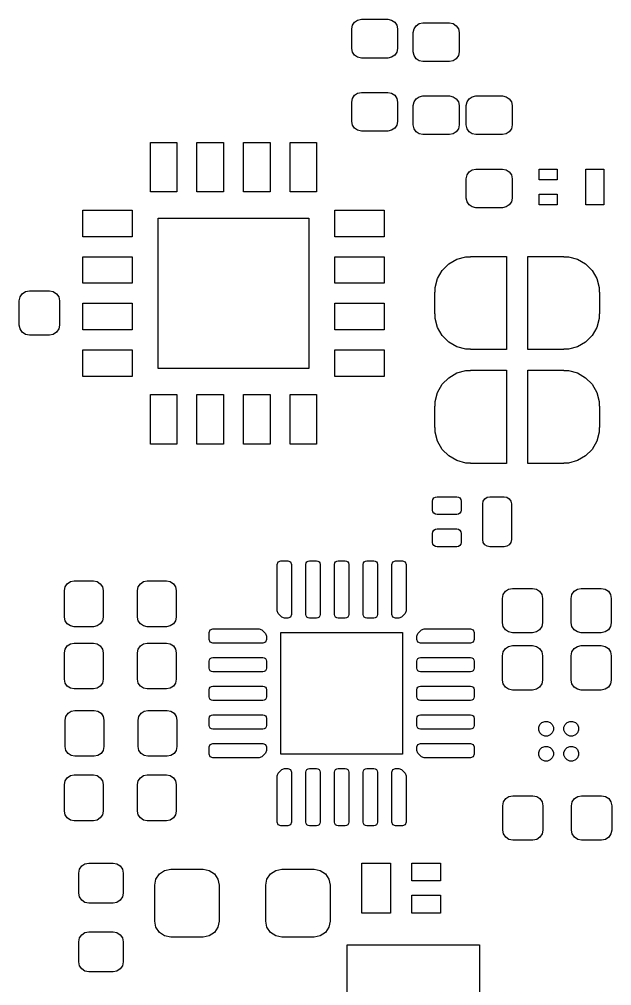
# Model space of a CAD drawing. Extents: x -26 to 30.3, y -6.7 to 48.3.
# Drawn here: x 15.02 to 23.29, y 6.54 to 20.03 of the extents above; entities that cross this region are included whole.
import ezdxf

# ---------------------------------------------------------------- set-up
doc = ezdxf.new("R2010")
doc.units = 0
doc.layers.add('BLACK', color=7, linetype='CONTINUOUS')

msp = doc.modelspace()

# ---------------------------------------------------------------- linework, layer by layer
at = {"layer": 'BLACK', "linetype": 'CONTINUOUS'}
for p, q in [((19.674608, 19.948164), (19.703873, 19.991961)), ((19.703873, 19.991961), (19.74767, 20.021226)), ((19.74767, 20.021226), (19.799332, 20.031502)), ((19.799332, 20.031502), (20.169332, 20.031502)), ((20.169332, 20.031502), (20.220994, 20.021226)), ((20.220994, 20.021226), (20.264791, 19.991961)), ((20.264791, 19.991961), (20.294056, 19.948164)), ((20.563873, 19.941961), (20.60767, 19.971226)), ((20.60767, 19.971226), (20.659332, 19.981502)), ((20.659332, 19.981502), (21.029332, 19.981502)), ((21.029332, 19.981502), (21.080994, 19.971226)), ((21.080994, 19.971226), (21.124791, 19.941961)), ((19.664332, 19.896502), (19.674608, 19.948164)), ((19.664332, 19.626502), (19.664332, 19.896502)), ((20.294056, 19.948164), (20.304332, 19.896502)), ((20.304332, 19.896502), (20.304332, 19.626502)), ((20.524332, 19.846502), (20.534608, 19.898164)), ((20.524332, 19.576502), (20.524332, 19.846502)), ((20.534608, 19.898164), (20.563873, 19.941961)), ((21.124791, 19.941961), (21.154056, 19.898164)), ((21.154056, 19.898164), (21.164332, 19.846502)), ((21.164332, 19.846502), (21.164332, 19.576502)), ((19.674608, 19.57484), (19.664332, 19.626502)), ((19.703873, 19.531043), (19.674608, 19.57484)), ((20.294056, 19.57484), (20.264791, 19.531043)), ((20.304332, 19.626502), (20.294056, 19.57484)), ((20.534608, 19.52484), (20.524332, 19.576502)), ((21.164332, 19.576502), (21.154056, 19.52484)), ((19.74767, 19.501778), (19.703873, 19.531043)), ((19.799332, 19.491502), (19.74767, 19.501778)), ((20.169332, 19.491502), (19.799332, 19.491502)), ((20.220994, 19.501778), (20.169332, 19.491502)), ((20.264791, 19.531043), (20.220994, 19.501778)), ((20.563873, 19.481043), (20.534608, 19.52484)), ((20.60767, 19.451778), (20.563873, 19.481043)), ((20.659332, 19.441502), (20.60767, 19.451778)), ((21.029332, 19.441502), (20.659332, 19.441502)), ((21.080994, 19.451778), (21.029332, 19.441502)), ((21.124791, 19.481043), (21.080994, 19.451778)), ((21.154056, 19.52484), (21.124791, 19.481043)), ((19.664332, 18.876502), (19.674608, 18.928164)), ((19.674608, 18.928164), (19.703873, 18.971961)), ((19.703873, 18.971961), (19.74767, 19.001226)), ((19.74767, 19.001226), (19.799332, 19.011502)), ((19.799332, 19.011502), (20.169332, 19.011502)), ((20.169332, 19.011502), (20.220994, 19.001226)), ((20.220994, 19.001226), (20.264791, 18.971961)), ((20.264791, 18.971961), (20.294056, 18.928164)), ((20.294056, 18.928164), (20.304332, 18.876502)), ((20.534608, 18.878164), (20.563873, 18.921961)), ((20.563873, 18.921961), (20.60767, 18.951226)), ((20.60767, 18.951226), (20.659332, 18.961502)), ((20.659332, 18.961502), (21.029332, 18.961502)), ((21.029332, 18.961502), (21.080994, 18.951226)), ((21.080994, 18.951226), (21.124791, 18.921961)), ((21.124791, 18.921961), (21.154056, 18.878164)), ((21.274608, 18.878164), (21.303873, 18.921961)), ((21.303873, 18.921961), (21.34767, 18.951226)), ((21.34767, 18.951226), (21.399332, 18.961502)), ((21.399332, 18.961502), (21.769332, 18.961502)), ((21.769332, 18.961502), (21.820994, 18.951226)), ((21.820994, 18.951226), (21.864791, 18.921961)), ((21.864791, 18.921961), (21.894056, 18.878164)), ((19.664332, 18.606502), (19.664332, 18.876502)), ((20.304332, 18.876502), (20.304332, 18.606502)), ((20.524332, 18.826502), (20.534608, 18.878164)), ((20.524332, 18.556502), (20.524332, 18.826502)), ((21.154056, 18.878164), (21.164332, 18.826502)), ((21.164332, 18.826502), (21.164332, 18.556502)), ((21.264332, 18.826502), (21.274608, 18.878164)), ((21.264332, 18.556502), (21.264332, 18.826502)), ((21.894056, 18.878164), (21.904332, 18.826502)), ((21.904332, 18.826502), (21.904332, 18.556502)), ((19.674608, 18.55484), (19.664332, 18.606502)), ((19.703873, 18.511043), (19.674608, 18.55484)), ((19.74767, 18.481778), (19.703873, 18.511043)), ((20.264791, 18.511043), (20.220994, 18.481778)), ((20.294056, 18.55484), (20.264791, 18.511043)), ((20.304332, 18.606502), (20.294056, 18.55484)), ((20.534608, 18.50484), (20.524332, 18.556502)), ((20.563873, 18.461043), (20.534608, 18.50484)), ((21.154056, 18.50484), (21.124791, 18.461043)), ((21.164332, 18.556502), (21.154056, 18.50484)), ((21.274608, 18.50484), (21.264332, 18.556502)), ((21.303873, 18.461043), (21.274608, 18.50484)), ((21.894056, 18.50484), (21.864791, 18.461043)), ((21.904332, 18.556502), (21.894056, 18.50484)), ((19.799332, 18.471502), (19.74767, 18.481778)), ((20.169332, 18.471502), (19.799332, 18.471502)), ((20.220994, 18.481778), (20.169332, 18.471502)), ((20.60767, 18.431778), (20.563873, 18.461043)), ((20.659332, 18.421502), (20.60767, 18.431778)), ((21.029332, 18.421502), (20.659332, 18.421502)), ((21.080994, 18.431778), (21.029332, 18.421502)), ((21.124791, 18.461043), (21.080994, 18.431778)), ((21.34767, 18.431778), (21.303873, 18.461043)), ((21.399332, 18.421502), (21.34767, 18.431778)), ((21.769332, 18.421502), (21.399332, 18.421502)), ((21.820994, 18.431778), (21.769332, 18.421502)), ((21.864791, 18.461043), (21.820994, 18.431778)), ((16.854332, 17.621502), (16.854332, 18.311502)), ((16.854332, 18.311502), (17.224332, 18.311502)), ((17.224332, 18.311502), (17.224332, 17.621502)), ((17.504332, 17.621502), (17.504332, 18.311502)), ((17.504332, 18.311502), (17.874332, 18.311502)), ((17.874332, 18.311502), (17.874332, 17.621502)), ((18.154332, 17.621502), (18.154332, 18.311502)), ((18.154332, 18.311502), (18.524332, 18.311502)), ((18.524332, 18.311502), (18.524332, 17.621502)), ((18.804332, 17.621502), (18.804332, 18.311502)), ((18.804332, 18.311502), (19.174332, 18.311502)), ((19.174332, 18.311502), (19.174332, 17.621502)), ((21.264332, 17.806502), (21.274608, 17.858164)), ((21.274608, 17.858164), (21.303873, 17.901961)), ((21.303873, 17.901961), (21.34767, 17.931226)), ((21.34767, 17.931226), (21.399332, 17.941502)), ((21.399332, 17.941502), (21.769332, 17.941502)), ((21.769332, 17.941502), (21.820994, 17.931226)), ((21.820994, 17.931226), (21.864791, 17.901961)), ((21.864791, 17.901961), (21.894056, 17.858164)), ((21.894056, 17.858164), (21.904332, 17.806502)), ((22.284332, 17.791502), (22.284332, 17.941502)), ((22.284332, 17.941502), (22.534332, 17.941502)), ((22.534332, 17.941502), (22.534332, 17.791502)), ((22.934332, 17.441502), (22.934332, 17.941502)), ((22.934332, 17.941502), (23.184332, 17.941502)), ((23.184332, 17.941502), (23.184332, 17.441502)), ((21.264332, 17.536502), (21.264332, 17.806502)), ((21.904332, 17.806502), (21.904332, 17.536502)), ((22.534332, 17.791502), (22.284332, 17.791502)), ((17.224332, 17.621502), (16.854332, 17.621502)), ((17.874332, 17.621502), (17.504332, 17.621502)), ((18.524332, 17.621502), (18.154332, 17.621502)), ((19.174332, 17.621502), (18.804332, 17.621502)), ((22.284332, 17.441502), (22.284332, 17.591502)), ((22.284332, 17.591502), (22.534332, 17.591502)), ((22.534332, 17.591502), (22.534332, 17.441502)), ((21.274608, 17.48484), (21.264332, 17.536502)), ((21.303873, 17.441043), (21.274608, 17.48484)), ((21.34767, 17.411778), (21.303873, 17.441043)), ((21.399332, 17.401502), (21.34767, 17.411778)), ((21.820994, 17.411778), (21.769332, 17.401502)), ((21.864791, 17.441043), (21.820994, 17.411778)), ((21.894056, 17.48484), (21.864791, 17.441043)), ((21.904332, 17.536502), (21.894056, 17.48484)), ((22.534332, 17.441502), (22.284332, 17.441502)), ((23.184332, 17.441502), (22.934332, 17.441502)), ((15.909332, 16.996502), (15.909332, 17.366502)), ((15.909332, 17.366502), (16.599332, 17.366502)), ((16.599332, 17.366502), (16.599332, 16.996502)), ((19.429332, 16.996502), (19.429332, 17.366502)), ((19.429332, 17.366502), (20.119332, 17.366502)), ((20.119332, 17.366502), (20.119332, 16.996502)), ((21.769332, 17.401502), (21.399332, 17.401502)), ((16.964332, 15.156502), (16.964332, 17.256502)), ((16.964332, 17.256502), (19.064332, 17.256502)), ((19.064332, 17.256502), (19.064332, 15.156502)), ((16.599332, 16.996502), (15.909332, 16.996502)), ((20.119332, 16.996502), (19.429332, 16.996502)), ((15.909332, 16.346502), (15.909332, 16.716502)), ((15.909332, 16.716502), (16.599332, 16.716502)), ((16.599332, 16.716502), (16.599332, 16.346502)), ((19.429332, 16.346502), (19.429332, 16.716502)), ((19.429332, 16.716502), (20.119332, 16.716502)), ((20.119332, 16.716502), (20.119332, 16.346502)), ((20.927654, 16.525883), (21.01995, 16.618179)), ((21.01995, 16.618179), (21.132989, 16.683442)), ((21.132989, 16.683442), (21.259068, 16.717224)), ((21.259068, 16.717224), (21.324331, 16.717224)), ((21.324331, 16.717224), (21.324331, 16.721502)), ((21.324331, 16.721502), (21.824331, 16.721502)), ((21.824331, 16.721502), (21.824331, 15.421502)), ((22.124332, 15.421502), (22.124332, 16.721502)), ((22.124332, 16.721502), (22.624332, 16.721502)), ((22.624332, 16.721502), (22.624332, 16.717224)), ((22.624332, 16.717224), (22.689595, 16.717224)), ((22.689595, 16.717224), (22.815674, 16.683442)), ((22.815674, 16.683442), (22.928713, 16.618179)), ((22.928713, 16.618179), (23.021009, 16.525883)), ((20.862391, 16.412844), (20.927654, 16.525883)), ((23.021009, 16.525883), (23.086272, 16.412844)), ((16.599332, 16.346502), (15.909332, 16.346502)), ((20.119332, 16.346502), (19.429332, 16.346502)), ((20.828609, 16.286765), (20.862391, 16.412844)), ((23.086272, 16.412844), (23.120054, 16.286765)), ((15.034989, 16.155078), (15.065337, 16.200497)), ((15.065337, 16.200497), (15.110756, 16.230845)), ((15.110756, 16.230845), (15.164332, 16.241502)), ((15.164332, 16.241502), (15.444332, 16.241502)), ((15.444332, 16.241502), (15.497908, 16.230845)), ((15.497908, 16.230845), (15.543327, 16.200497)), ((15.543327, 16.200497), (15.573675, 16.155078)), ((20.824331, 15.921502), (20.824331, 16.221502)), ((20.824331, 16.221502), (20.828609, 16.221502)), ((20.828609, 16.221502), (20.828609, 16.286765)), ((23.120054, 16.286765), (23.120054, 16.221502)), ((23.120054, 16.221502), (23.124332, 16.221502)), ((23.124332, 16.221502), (23.124332, 15.921502)), ((15.024332, 16.101502), (15.034989, 16.155078)), ((15.024332, 15.761502), (15.024332, 16.101502)), ((15.573675, 16.155078), (15.584332, 16.101502)), ((15.584332, 16.101502), (15.584332, 15.761502)), ((15.909332, 15.696502), (15.909332, 16.066502)), ((15.909332, 16.066502), (16.599332, 16.066502)), ((16.599332, 16.066502), (16.599332, 15.696502)), ((19.429332, 15.696502), (19.429332, 16.066502)), ((19.429332, 16.066502), (20.119332, 16.066502)), ((20.119332, 16.066502), (20.119332, 15.696502)), ((20.828609, 15.921502), (20.824331, 15.921502)), ((20.828609, 15.856239), (20.828609, 15.921502)), ((23.124332, 15.921502), (23.120054, 15.921502)), ((23.120054, 15.921502), (23.120054, 15.856239)), ((20.862391, 15.73016), (20.828609, 15.856239)), ((23.120054, 15.856239), (23.086272, 15.73016)), ((15.034989, 15.707926), (15.024332, 15.761502)), ((15.065337, 15.662507), (15.034989, 15.707926)), ((15.110756, 15.632159), (15.065337, 15.662507)), ((15.543327, 15.662507), (15.497908, 15.632159)), ((15.573675, 15.707926), (15.543327, 15.662507)), ((15.584332, 15.761502), (15.573675, 15.707926)), ((16.599332, 15.696502), (15.909332, 15.696502)), ((20.119332, 15.696502), (19.429332, 15.696502)), ((20.927654, 15.617121), (20.862391, 15.73016)), ((23.086272, 15.73016), (23.021009, 15.617121)), ((15.164332, 15.621502), (15.110756, 15.632159)), ((15.444332, 15.621502), (15.164332, 15.621502)), ((15.497908, 15.632159), (15.444332, 15.621502)), ((21.01995, 15.524825), (20.927654, 15.617121)), ((21.132989, 15.459562), (21.01995, 15.524825)), ((22.928713, 15.524825), (22.815674, 15.459562)), ((23.021009, 15.617121), (22.928713, 15.524825)), ((15.909332, 15.046502), (15.909332, 15.416502)), ((15.909332, 15.416502), (16.599332, 15.416502)), ((16.599332, 15.416502), (16.599332, 15.046502)), ((19.429332, 15.046502), (19.429332, 15.416502)), ((19.429332, 15.416502), (20.119332, 15.416502)), ((20.119332, 15.416502), (20.119332, 15.046502)), ((21.259068, 15.42578), (21.132989, 15.459562)), ((21.324331, 15.42578), (21.259068, 15.42578)), ((21.324331, 15.421502), (21.324331, 15.42578)), ((21.824331, 15.421502), (21.324331, 15.421502)), ((22.624332, 15.421502), (22.124332, 15.421502)), ((22.689595, 15.42578), (22.624332, 15.42578)), ((22.624332, 15.42578), (22.624332, 15.421502)), ((22.815674, 15.459562), (22.689595, 15.42578)), ((19.064332, 15.156502), (16.964332, 15.156502)), ((21.132989, 15.093442), (21.259068, 15.127224)), ((21.259068, 15.127224), (21.324331, 15.127224)), ((21.324331, 15.127224), (21.324331, 15.131502)), ((21.324331, 15.131502), (21.824331, 15.131502)), ((21.824331, 15.131502), (21.824331, 13.831502)), ((22.124332, 13.831502), (22.124332, 15.131502)), ((22.124332, 15.131502), (22.624332, 15.131502)), ((22.624332, 15.131502), (22.624332, 15.127224)), ((22.624332, 15.127224), (22.689595, 15.127224)), ((22.689595, 15.127224), (22.815674, 15.093442)), ((16.599332, 15.046502), (15.909332, 15.046502)), ((20.119332, 15.046502), (19.429332, 15.046502)), ((20.927654, 14.935883), (21.01995, 15.028179)), ((21.01995, 15.028179), (21.132989, 15.093442)), ((22.815674, 15.093442), (22.928713, 15.028179)), ((22.928713, 15.028179), (23.021009, 14.935883)), ((20.862391, 14.822844), (20.927654, 14.935883)), ((23.021009, 14.935883), (23.086272, 14.822844)), ((16.854332, 14.101502), (16.854332, 14.791502)), ((16.854332, 14.791502), (17.224332, 14.791502)), ((17.224332, 14.791502), (17.224332, 14.101502)), ((17.504332, 14.101502), (17.504332, 14.791502)), ((17.504332, 14.791502), (17.874332, 14.791502)), ((17.874332, 14.791502), (17.874332, 14.101502)), ((18.154332, 14.101502), (18.154332, 14.791502)), ((18.154332, 14.791502), (18.524332, 14.791502)), ((18.524332, 14.791502), (18.524332, 14.101502)), ((18.804332, 14.101502), (18.804332, 14.791502)), ((18.804332, 14.791502), (19.174332, 14.791502)), ((19.174332, 14.791502), (19.174332, 14.101502)), ((20.828609, 14.696765), (20.862391, 14.822844)), ((23.086272, 14.822844), (23.120054, 14.696765)), ((20.824331, 14.331502), (20.824331, 14.631502)), ((20.824331, 14.631502), (20.828609, 14.631502)), ((20.828609, 14.631502), (20.828609, 14.696765)), ((23.120054, 14.696765), (23.120054, 14.631502)), ((23.120054, 14.631502), (23.124332, 14.631502)), ((23.124332, 14.631502), (23.124332, 14.331502)), ((20.828609, 14.331502), (20.824331, 14.331502)), ((20.828609, 14.266239), (20.828609, 14.331502)), ((23.124332, 14.331502), (23.120054, 14.331502)), ((23.120054, 14.331502), (23.120054, 14.266239)), ((20.862391, 14.14016), (20.828609, 14.266239)), ((23.120054, 14.266239), (23.086272, 14.14016)), ((17.224332, 14.101502), (16.854332, 14.101502)), ((17.874332, 14.101502), (17.504332, 14.101502)), ((18.524332, 14.101502), (18.154332, 14.101502)), ((19.174332, 14.101502), (18.804332, 14.101502)), ((20.927654, 14.027121), (20.862391, 14.14016)), ((23.086272, 14.14016), (23.021009, 14.027121)), ((21.01995, 13.934825), (20.927654, 14.027121)), ((21.132989, 13.869562), (21.01995, 13.934825)), ((22.928713, 13.934825), (22.815674, 13.869562)), ((23.021009, 14.027121), (22.928713, 13.934825)), ((21.259068, 13.83578), (21.132989, 13.869562)), ((21.324331, 13.83578), (21.259068, 13.83578)), ((21.324331, 13.831502), (21.324331, 13.83578)), ((21.824331, 13.831502), (21.324331, 13.831502)), ((22.624332, 13.831502), (22.124332, 13.831502)), ((22.689595, 13.83578), (22.624332, 13.83578)), ((22.624332, 13.83578), (22.624332, 13.831502)), ((22.815674, 13.869562), (22.689595, 13.83578)), ((20.812638, 13.348196), (20.832914, 13.361744)), ((20.832914, 13.361744), (20.856832, 13.366502)), ((20.856832, 13.366502), (21.131832, 13.366502)), ((21.131832, 13.366502), (21.15575, 13.361744)), ((21.15575, 13.361744), (21.176026, 13.348196)), ((21.523621, 13.337213), (21.556064, 13.35889)), ((21.556064, 13.35889), (21.594332, 13.366502)), ((21.594332, 13.366502), (21.794332, 13.366502)), ((21.794332, 13.366502), (21.8326, 13.35889)), ((21.8326, 13.35889), (21.865043, 13.337213)), ((20.794332, 13.304002), (20.79909, 13.32792)), ((20.794332, 13.179002), (20.794332, 13.304002)), ((20.79909, 13.32792), (20.812638, 13.348196)), ((21.176026, 13.348196), (21.189574, 13.32792)), ((21.189574, 13.32792), (21.194332, 13.304002)), ((21.194332, 13.304002), (21.194332, 13.179002)), ((21.494332, 13.266502), (21.501944, 13.30477)), ((21.494332, 12.766502), (21.494332, 13.266502)), ((21.501944, 13.30477), (21.523621, 13.337213)), ((21.865043, 13.337213), (21.88672, 13.30477)), ((21.88672, 13.30477), (21.894332, 13.266502)), ((21.894332, 13.266502), (21.894332, 12.766502)), ((20.79909, 13.155084), (20.794332, 13.179002)), ((20.812638, 13.134808), (20.79909, 13.155084)), ((20.832914, 13.12126), (20.812638, 13.134808)), ((20.856832, 13.116502), (20.832914, 13.12126)), ((21.131832, 13.116502), (20.856832, 13.116502)), ((21.15575, 13.12126), (21.131832, 13.116502)), ((21.176026, 13.134808), (21.15575, 13.12126)), ((21.189574, 13.155084), (21.176026, 13.134808)), ((21.194332, 13.179002), (21.189574, 13.155084)), ((20.794332, 12.854002), (20.79909, 12.87792)), ((20.794332, 12.729002), (20.794332, 12.854002)), ((20.79909, 12.87792), (20.812638, 12.898196)), ((20.812638, 12.898196), (20.832914, 12.911744)), ((20.832914, 12.911744), (20.856832, 12.916502)), ((20.856832, 12.916502), (21.131832, 12.916502)), ((21.131832, 12.916502), (21.15575, 12.911744)), ((21.15575, 12.911744), (21.176026, 12.898196)), ((21.176026, 12.898196), (21.189574, 12.87792)), ((21.189574, 12.87792), (21.194332, 12.854002)), ((21.194332, 12.854002), (21.194332, 12.729002)), ((20.79909, 12.705084), (20.794332, 12.729002)), ((20.812638, 12.684808), (20.79909, 12.705084)), ((20.832914, 12.67126), (20.812638, 12.684808)), ((21.176026, 12.684808), (21.15575, 12.67126)), ((21.189574, 12.705084), (21.176026, 12.684808)), ((21.194332, 12.729002), (21.189574, 12.705084)), ((21.501944, 12.728234), (21.494332, 12.766502)), ((21.523621, 12.695791), (21.501944, 12.728234)), ((21.556064, 12.674114), (21.523621, 12.695791)), ((21.865043, 12.695791), (21.8326, 12.674114)), ((21.88672, 12.728234), (21.865043, 12.695791)), ((21.894332, 12.766502), (21.88672, 12.728234)), ((20.856832, 12.666502), (20.832914, 12.67126)), ((21.131832, 12.666502), (20.856832, 12.666502)), ((21.15575, 12.67126), (21.131832, 12.666502)), ((21.594332, 12.666502), (21.556064, 12.674114)), ((21.794332, 12.666502), (21.594332, 12.666502)), ((21.8326, 12.674114), (21.794332, 12.666502)), ((18.624332, 12.421501), (18.638977, 12.456856)), ((18.624332, 11.772212), (18.624332, 12.421501)), ((18.638977, 12.456856), (18.674332, 12.471501)), ((18.674332, 12.471501), (18.774332, 12.471501)), ((18.774332, 12.471501), (18.809687, 12.456856)), ((18.809687, 12.456856), (18.824332, 12.421501)), ((18.824332, 12.421501), (18.824332, 11.721501)), ((19.024332, 12.421502), (19.028138, 12.440636)), ((19.024332, 11.721502), (19.024332, 12.421502)), ((19.028138, 12.440636), (19.038977, 12.456857)), ((19.038977, 12.456857), (19.055198, 12.467696)), ((19.055198, 12.467696), (19.074332, 12.471502)), ((19.074332, 12.471502), (19.174332, 12.471502)), ((19.174332, 12.471502), (19.193466, 12.467696)), ((19.193466, 12.467696), (19.209687, 12.456857)), ((19.209687, 12.456857), (19.220526, 12.440636)), ((19.220526, 12.440636), (19.224332, 12.421502)), ((19.224332, 12.421502), (19.224332, 11.721502)), ((19.424331, 12.421501), (19.428137, 12.440635)), ((19.424331, 11.721501), (19.424331, 12.421501)), ((19.428137, 12.440635), (19.438976, 12.456856)), ((19.438976, 12.456856), (19.455197, 12.467695)), ((19.455197, 12.467695), (19.474331, 12.471501)), ((19.474331, 12.471501), (19.574331, 12.471501)), ((19.574331, 12.471501), (19.593465, 12.467695)), ((19.593465, 12.467695), (19.609686, 12.456856)), ((19.609686, 12.456856), (19.620525, 12.440635)), ((19.620525, 12.440635), (19.624331, 12.421501)), ((19.624331, 12.421501), (19.624331, 11.721501)), ((19.824333, 12.421503), (19.828139, 12.440637)), ((19.824333, 11.721503), (19.824333, 12.421503)), ((19.828139, 12.440637), (19.838978, 12.456858)), ((19.838978, 12.456858), (19.855199, 12.467697)), ((19.855199, 12.467697), (19.874333, 12.471503)), ((19.874333, 12.471503), (19.974333, 12.471503)), ((19.974333, 12.471503), (19.993467, 12.467697)), ((19.993467, 12.467697), (20.009688, 12.456858)), ((20.009688, 12.456858), (20.020527, 12.440637)), ((20.020527, 12.440637), (20.024333, 12.421503)), ((20.024333, 12.421503), (20.024333, 11.721503)), ((20.224331, 12.421502), (20.238976, 12.456857)), ((20.224331, 11.721502), (20.224331, 12.421502)), ((20.238976, 12.456857), (20.274331, 12.471502)), ((20.274331, 12.471502), (20.374331, 12.471502)), ((20.374331, 12.471502), (20.409686, 12.456857)), ((20.409686, 12.456857), (20.424331, 12.421502)), ((20.424331, 12.421502), (20.424331, 11.772213)), ((15.664609, 12.108165), (15.693874, 12.151962)), ((15.693874, 12.151962), (15.737671, 12.181227)), ((15.737671, 12.181227), (15.789333, 12.191503)), ((15.789333, 12.191503), (16.059333, 12.191503)), ((16.059333, 12.191503), (16.110995, 12.181227)), ((16.110995, 12.181227), (16.154792, 12.151962)), ((16.154792, 12.151962), (16.184057, 12.108165)), ((16.684607, 12.108165), (16.713872, 12.151962)), ((16.713872, 12.151962), (16.757669, 12.181227)), ((16.757669, 12.181227), (16.809331, 12.191503)), ((16.809331, 12.191503), (17.079331, 12.191503)), ((17.079331, 12.191503), (17.130993, 12.181227)), ((17.130993, 12.181227), (17.17479, 12.151962)), ((17.17479, 12.151962), (17.204055, 12.108165)), ((15.654333, 12.056503), (15.664609, 12.108165)), ((15.654333, 11.686503), (15.654333, 12.056503)), ((16.184057, 12.108165), (16.194333, 12.056503)), ((16.194333, 12.056503), (16.194333, 11.686503)), ((16.674331, 12.056503), (16.684607, 12.108165)), ((16.674331, 11.686503), (16.674331, 12.056503)), ((17.204055, 12.108165), (17.214331, 12.056503)), ((17.214331, 12.056503), (17.214331, 11.686503)), ((21.779988, 12.000079), (21.810336, 12.045498)), ((21.810336, 12.045498), (21.855755, 12.075846)), ((21.855755, 12.075846), (21.909331, 12.086503)), ((21.909331, 12.086503), (22.189331, 12.086503)), ((22.189331, 12.086503), (22.242907, 12.075846)), ((22.242907, 12.075846), (22.288326, 12.045498)), ((22.288326, 12.045498), (22.318674, 12.000079)), ((22.739988, 12.000079), (22.770336, 12.045498)), ((22.770336, 12.045498), (22.815755, 12.075846)), ((22.815755, 12.075846), (22.869331, 12.086503)), ((22.869331, 12.086503), (23.149331, 12.086503)), ((23.149331, 12.086503), (23.202907, 12.075846)), ((23.202907, 12.075846), (23.248326, 12.045498)), ((23.248326, 12.045498), (23.278674, 12.000079)), ((21.769331, 11.946503), (21.779988, 12.000079)), ((21.769331, 11.606503), (21.769331, 11.946503)), ((22.318674, 12.000079), (22.329331, 11.946503)), ((22.329331, 11.946503), (22.329331, 11.606503)), ((22.729331, 11.946503), (22.739988, 12.000079)), ((22.729331, 11.606503), (22.729331, 11.946503)), ((23.278674, 12.000079), (23.289331, 11.946503)), ((23.289331, 11.946503), (23.289331, 11.606503)), ((18.638977, 11.736857), (18.624332, 11.772212)), ((20.424331, 11.772213), (20.409686, 11.736858)), ((15.664609, 11.634841), (15.654333, 11.686503)), ((15.693874, 11.591044), (15.664609, 11.634841)), ((16.184057, 11.634841), (16.154792, 11.591044)), ((16.194333, 11.686503), (16.184057, 11.634841)), ((16.684607, 11.634841), (16.674331, 11.686503)), ((16.713872, 11.591044), (16.684607, 11.634841)), ((17.204055, 11.634841), (17.17479, 11.591044)), ((17.214331, 11.686503), (17.204055, 11.634841)), ((18.689688, 11.686146), (18.638977, 11.736857)), ((18.725043, 11.671501), (18.689688, 11.686146)), ((18.774332, 11.671501), (18.725043, 11.671501)), ((18.809687, 11.686146), (18.774332, 11.671501)), ((18.824332, 11.721501), (18.809687, 11.686146)), ((19.028138, 11.702368), (19.024332, 11.721502)), ((19.038977, 11.686147), (19.028138, 11.702368)), ((19.055198, 11.675308), (19.038977, 11.686147)), ((19.074332, 11.671502), (19.055198, 11.675308)), ((19.174332, 11.671502), (19.074332, 11.671502)), ((19.193466, 11.675308), (19.174332, 11.671502)), ((19.209687, 11.686147), (19.193466, 11.675308)), ((19.220526, 11.702368), (19.209687, 11.686147)), ((19.224332, 11.721502), (19.220526, 11.702368)), ((19.428137, 11.702367), (19.424331, 11.721501)), ((19.438976, 11.686146), (19.428137, 11.702367)), ((19.455197, 11.675307), (19.438976, 11.686146)), ((19.474331, 11.671501), (19.455197, 11.675307)), ((19.574331, 11.671501), (19.474331, 11.671501)), ((19.593465, 11.675307), (19.574331, 11.671501)), ((19.609686, 11.686146), (19.593465, 11.675307)), ((19.620525, 11.702367), (19.609686, 11.686146)), ((19.624331, 11.721501), (19.620525, 11.702367)), ((19.828139, 11.702369), (19.824333, 11.721503)), ((19.838978, 11.686148), (19.828139, 11.702369)), ((19.855199, 11.675309), (19.838978, 11.686148)), ((19.874333, 11.671503), (19.855199, 11.675309)), ((19.974333, 11.671503), (19.874333, 11.671503)), ((19.993467, 11.675309), (19.974333, 11.671503)), ((20.009688, 11.686148), (19.993467, 11.675309)), ((20.020527, 11.702369), (20.009688, 11.686148)), ((20.024333, 11.721503), (20.020527, 11.702369)), ((20.238976, 11.686147), (20.224331, 11.721502)), ((20.274331, 11.671502), (20.238976, 11.686147)), ((20.32362, 11.671502), (20.274331, 11.671502)), ((20.358975, 11.686147), (20.32362, 11.671502)), ((20.409686, 11.736858), (20.358975, 11.686147)), ((21.779988, 11.552927), (21.769331, 11.606503)), ((22.329331, 11.606503), (22.318674, 11.552927)), ((22.739988, 11.552927), (22.729331, 11.606503)), ((23.289331, 11.606503), (23.278674, 11.552927)), ((15.737671, 11.561779), (15.693874, 11.591044)), ((15.789333, 11.551503), (15.737671, 11.561779)), ((16.059333, 11.551503), (15.789333, 11.551503)), ((16.110995, 11.561779), (16.059333, 11.551503)), ((16.154792, 11.591044), (16.110995, 11.561779)), ((16.757669, 11.561779), (16.713872, 11.591044)), ((16.809331, 11.551503), (16.757669, 11.561779)), ((17.079331, 11.551503), (16.809331, 11.551503)), ((17.130993, 11.561779), (17.079331, 11.551503)), ((17.17479, 11.591044), (17.130993, 11.561779)), ((17.674332, 11.471501), (17.688977, 11.506856)), ((17.674332, 11.371501), (17.674332, 11.471501)), ((17.688977, 11.506856), (17.724332, 11.521501)), ((17.724332, 11.521501), (18.373621, 11.521501)), ((18.373621, 11.521501), (18.408976, 11.506856)), ((18.408976, 11.506856), (18.459687, 11.456145)), ((18.674332, 9.771502), (18.674332, 11.471502)), ((18.674332, 11.471502), (20.374332, 11.471502)), ((20.374332, 11.471502), (20.374332, 9.771502)), ((20.588976, 11.456146), (20.639687, 11.506857)), ((20.639687, 11.506857), (20.675042, 11.521502)), ((20.675042, 11.521502), (21.324331, 11.521502)), ((21.324331, 11.521502), (21.359686, 11.506857)), ((21.359686, 11.506857), (21.374331, 11.471502)), ((21.374331, 11.471502), (21.374331, 11.371502)), ((21.810336, 11.507508), (21.779988, 11.552927)), ((21.855755, 11.47716), (21.810336, 11.507508)), ((21.909331, 11.466503), (21.855755, 11.47716)), ((22.242907, 11.47716), (22.189331, 11.466503)), ((22.288326, 11.507508), (22.242907, 11.47716)), ((22.318674, 11.552927), (22.288326, 11.507508)), ((22.770336, 11.507508), (22.739988, 11.552927)), ((22.815755, 11.47716), (22.770336, 11.507508)), ((22.869331, 11.466503), (22.815755, 11.47716)), ((23.202907, 11.47716), (23.149331, 11.466503)), ((23.248326, 11.507508), (23.202907, 11.47716)), ((23.278674, 11.552927), (23.248326, 11.507508)), ((17.688977, 11.336146), (17.674332, 11.371501)), ((17.724332, 11.321501), (17.688977, 11.336146)), ((18.459687, 11.336146), (18.424332, 11.321501)), ((18.459687, 11.456145), (18.474332, 11.42079)), ((18.474332, 11.371501), (18.459687, 11.336146)), ((18.474332, 11.42079), (18.474332, 11.371501)), ((20.574331, 11.420791), (20.588976, 11.456146)), ((20.574331, 11.371502), (20.574331, 11.420791)), ((20.588976, 11.336147), (20.574331, 11.371502)), ((20.624331, 11.321502), (20.588976, 11.336147)), ((21.359686, 11.336147), (21.324331, 11.321502)), ((21.374331, 11.371502), (21.359686, 11.336147)), ((22.189331, 11.466503), (21.909331, 11.466503)), ((23.149331, 11.466503), (22.869331, 11.466503)), ((15.654333, 11.186503), (15.664609, 11.238165)), ((15.664609, 11.238165), (15.693874, 11.281962)), ((15.693874, 11.281962), (15.737671, 11.311227)), ((15.737671, 11.311227), (15.789333, 11.321503)), ((15.789333, 11.321503), (16.059333, 11.321503)), ((16.059333, 11.321503), (16.110995, 11.311227)), ((16.110995, 11.311227), (16.154792, 11.281962)), ((16.154792, 11.281962), (16.184057, 11.238165)), ((16.184057, 11.238165), (16.194333, 11.186503)), ((16.674333, 11.186503), (16.684609, 11.238165)), ((16.684609, 11.238165), (16.713874, 11.281962)), ((16.713874, 11.281962), (16.757671, 11.311227)), ((16.757671, 11.311227), (16.809333, 11.321503)), ((16.809333, 11.321503), (17.079333, 11.321503)), ((17.079333, 11.321503), (17.130995, 11.311227)), ((17.130995, 11.311227), (17.174792, 11.281962)), ((17.174792, 11.281962), (17.204057, 11.238165)), ((17.204057, 11.238165), (17.214333, 11.186503)), ((18.424332, 11.321501), (17.724332, 11.321501)), ((21.324331, 11.321502), (20.624331, 11.321502)), ((21.769333, 11.146501), (21.77999, 11.200077)), ((21.77999, 11.200077), (21.810338, 11.245496)), ((21.810338, 11.245496), (21.855757, 11.275844)), ((21.855757, 11.275844), (21.909333, 11.286501)), ((21.909333, 11.286501), (22.189333, 11.286501)), ((22.189333, 11.286501), (22.242909, 11.275844)), ((22.242909, 11.275844), (22.288328, 11.245496)), ((22.288328, 11.245496), (22.318676, 11.200077)), ((22.318676, 11.200077), (22.329333, 11.146501)), ((22.729331, 11.146503), (22.739988, 11.200079)), ((22.739988, 11.200079), (22.770336, 11.245498)), ((22.770336, 11.245498), (22.815755, 11.275846)), ((22.815755, 11.275846), (22.869331, 11.286503)), ((22.869331, 11.286503), (23.149331, 11.286503)), ((23.149331, 11.286503), (23.202907, 11.275846)), ((23.202907, 11.275846), (23.248326, 11.245498)), ((23.248326, 11.245498), (23.278674, 11.200079)), ((23.278674, 11.200079), (23.289331, 11.146503)), ((15.654333, 10.816503), (15.654333, 11.186503)), ((16.194333, 11.186503), (16.194333, 10.816503)), ((16.674333, 10.816503), (16.674333, 11.186503)), ((17.214333, 11.186503), (17.214333, 10.816503)), ((17.674331, 11.071503), (17.678137, 11.090637)), ((17.674331, 10.971503), (17.674331, 11.071503)), ((17.678137, 11.090637), (17.688976, 11.106858)), ((17.688976, 11.106858), (17.705197, 11.117697)), ((17.705197, 11.117697), (17.724331, 11.121503)), ((17.724331, 11.121503), (18.424331, 11.121503)), ((18.424331, 11.121503), (18.443465, 11.117697)), ((18.443465, 11.117697), (18.459686, 11.106858)), ((18.459686, 11.106858), (18.470525, 11.090637)), ((18.470525, 11.090637), (18.474331, 11.071503)), ((18.474331, 11.071503), (18.474331, 10.971503)), ((20.574332, 11.071502), (20.578138, 11.090636)), ((20.574332, 10.971502), (20.574332, 11.071502)), ((20.578138, 11.090636), (20.588977, 11.106857)), ((20.588977, 11.106857), (20.605198, 11.117696)), ((20.605198, 11.117696), (20.624332, 11.121502)), ((20.624332, 11.121502), (21.324332, 11.121502)), ((21.324332, 11.121502), (21.343466, 11.117696)), ((21.343466, 11.117696), (21.359687, 11.106857)), ((21.359687, 11.106857), (21.370526, 11.090636)), ((21.370526, 11.090636), (21.374332, 11.071502)), ((21.374332, 11.071502), (21.374332, 10.971502)), ((21.769333, 10.806501), (21.769333, 11.146501)), ((22.329333, 11.146501), (22.329333, 10.806501)), ((22.729331, 10.806503), (22.729331, 11.146503)), ((23.289331, 11.146503), (23.289331, 10.806503)), ((17.678137, 10.952369), (17.674331, 10.971503)), ((17.688976, 10.936148), (17.678137, 10.952369)), ((17.705197, 10.925309), (17.688976, 10.936148)), ((18.459686, 10.936148), (18.443465, 10.925309)), ((18.470525, 10.952369), (18.459686, 10.936148)), ((18.474331, 10.971503), (18.470525, 10.952369)), ((20.578138, 10.952368), (20.574332, 10.971502)), ((20.588977, 10.936147), (20.578138, 10.952368)), ((20.605198, 10.925308), (20.588977, 10.936147)), ((21.359687, 10.936147), (21.343466, 10.925308)), ((21.370526, 10.952368), (21.359687, 10.936147)), ((21.374332, 10.971502), (21.370526, 10.952368)), ((15.664609, 10.764841), (15.654333, 10.816503)), ((16.194333, 10.816503), (16.184057, 10.764841)), ((16.684609, 10.764841), (16.674333, 10.816503)), ((17.214333, 10.816503), (17.204057, 10.764841)), ((17.724331, 10.921503), (17.705197, 10.925309)), ((18.424331, 10.921503), (17.724331, 10.921503)), ((18.443465, 10.925309), (18.424331, 10.921503)), ((20.624332, 10.921502), (20.605198, 10.925308)), ((21.324332, 10.921502), (20.624332, 10.921502)), ((21.343466, 10.925308), (21.324332, 10.921502)), ((21.77999, 10.752925), (21.769333, 10.806501)), ((22.329333, 10.806501), (22.318676, 10.752925)), ((22.739988, 10.752927), (22.729331, 10.806503)), ((23.289331, 10.806503), (23.278674, 10.752927)), ((15.693874, 10.721044), (15.664609, 10.764841)), ((15.737671, 10.691779), (15.693874, 10.721044)), ((15.789333, 10.681503), (15.737671, 10.691779)), ((16.059333, 10.681503), (15.789333, 10.681503)), ((16.110995, 10.691779), (16.059333, 10.681503)), ((16.154792, 10.721044), (16.110995, 10.691779)), ((16.184057, 10.764841), (16.154792, 10.721044)), ((16.713874, 10.721044), (16.684609, 10.764841)), ((16.757671, 10.691779), (16.713874, 10.721044)), ((16.809333, 10.681503), (16.757671, 10.691779)), ((17.079333, 10.681503), (16.809333, 10.681503)), ((17.130995, 10.691779), (17.079333, 10.681503)), ((17.174792, 10.721044), (17.130995, 10.691779)), ((17.204057, 10.764841), (17.174792, 10.721044)), ((17.674333, 10.671501), (17.678139, 10.690635)), ((17.674333, 10.571501), (17.674333, 10.671501)), ((17.678139, 10.690635), (17.688978, 10.706856)), ((17.688978, 10.706856), (17.705199, 10.717695)), ((17.705199, 10.717695), (17.724333, 10.721501)), ((17.724333, 10.721501), (18.424333, 10.721501)), ((18.424333, 10.721501), (18.443467, 10.717695)), ((18.443467, 10.717695), (18.459688, 10.706856)), ((18.459688, 10.706856), (18.470527, 10.690635)), ((18.470527, 10.690635), (18.474333, 10.671501)), ((18.474333, 10.671501), (18.474333, 10.571501)), ((20.574331, 10.671503), (20.578137, 10.690637)), ((20.574331, 10.571503), (20.574331, 10.671503)), ((20.578137, 10.690637), (20.588976, 10.706858)), ((20.588976, 10.706858), (20.605197, 10.717697)), ((20.605197, 10.717697), (20.624331, 10.721503)), ((20.624331, 10.721503), (21.324331, 10.721503)), ((21.324331, 10.721503), (21.343465, 10.717697)), ((21.343465, 10.717697), (21.359686, 10.706858)), ((21.359686, 10.706858), (21.370525, 10.690637)), ((21.370525, 10.690637), (21.374331, 10.671503)), ((21.374331, 10.671503), (21.374331, 10.571503)), ((21.810338, 10.707506), (21.77999, 10.752925)), ((21.855757, 10.677158), (21.810338, 10.707506)), ((21.909333, 10.666501), (21.855757, 10.677158)), ((22.189333, 10.666501), (21.909333, 10.666501)), ((22.242909, 10.677158), (22.189333, 10.666501)), ((22.288328, 10.707506), (22.242909, 10.677158)), ((22.318676, 10.752925), (22.288328, 10.707506)), ((22.770336, 10.707508), (22.739988, 10.752927)), ((22.815755, 10.67716), (22.770336, 10.707508)), ((22.869331, 10.666503), (22.815755, 10.67716)), ((23.149331, 10.666503), (22.869331, 10.666503)), ((23.202907, 10.67716), (23.149331, 10.666503)), ((23.248326, 10.707508), (23.202907, 10.67716)), ((23.278674, 10.752927), (23.248326, 10.707508)), ((17.678139, 10.552367), (17.674333, 10.571501)), ((17.688978, 10.536146), (17.678139, 10.552367)), ((17.705199, 10.525307), (17.688978, 10.536146)), ((17.724333, 10.521501), (17.705199, 10.525307)), ((18.443467, 10.525307), (18.424333, 10.521501)), ((18.459688, 10.536146), (18.443467, 10.525307)), ((18.470527, 10.552367), (18.459688, 10.536146)), ((18.474333, 10.571501), (18.470527, 10.552367)), ((20.578137, 10.552369), (20.574331, 10.571503)), ((20.588976, 10.536148), (20.578137, 10.552369)), ((20.605197, 10.525309), (20.588976, 10.536148)), ((20.624331, 10.521503), (20.605197, 10.525309)), ((21.343465, 10.525309), (21.324331, 10.521503)), ((21.359686, 10.536148), (21.343465, 10.525309)), ((21.370525, 10.552369), (21.359686, 10.536148)), ((21.374331, 10.571503), (21.370525, 10.552369)), ((18.424333, 10.521501), (17.724333, 10.521501)), ((21.324331, 10.521503), (20.624331, 10.521503)), ((15.664333, 10.246503), (15.674609, 10.298165)), ((15.674609, 10.298165), (15.703874, 10.341962)), ((15.703874, 10.341962), (15.747671, 10.371227)), ((15.747671, 10.371227), (15.799333, 10.381503)), ((15.799333, 10.381503), (16.069333, 10.381503)), ((16.069333, 10.381503), (16.120995, 10.371227)), ((16.120995, 10.371227), (16.164792, 10.341962)), ((16.164792, 10.341962), (16.194057, 10.298165)), ((16.194057, 10.298165), (16.204333, 10.246503)), ((16.684333, 10.246503), (16.694609, 10.298165)), ((16.694609, 10.298165), (16.723874, 10.341962)), ((16.723874, 10.341962), (16.767671, 10.371227)), ((16.767671, 10.371227), (16.819333, 10.381503)), ((16.819333, 10.381503), (17.089333, 10.381503)), ((17.089333, 10.381503), (17.140995, 10.371227)), ((17.140995, 10.371227), (17.184792, 10.341962)), ((17.184792, 10.341962), (17.214057, 10.298165)), ((17.214057, 10.298165), (17.224333, 10.246503)), ((17.674332, 10.271502), (17.678138, 10.290636)), ((17.674332, 10.171502), (17.674332, 10.271502)), ((17.678138, 10.290636), (17.688977, 10.306857)), ((17.688977, 10.306857), (17.705198, 10.317696)), ((17.705198, 10.317696), (17.724332, 10.321502)), ((17.724332, 10.321502), (18.424332, 10.321502)), ((18.424332, 10.321502), (18.443466, 10.317696)), ((18.443466, 10.317696), (18.459687, 10.306857)), ((18.459687, 10.306857), (18.470526, 10.290636)), ((18.470526, 10.290636), (18.474332, 10.271502)), ((18.474332, 10.271502), (18.474332, 10.171502)), ((20.574333, 10.271501), (20.578139, 10.290635)), ((20.574333, 10.171501), (20.574333, 10.271501)), ((20.578139, 10.290635), (20.588978, 10.306856)), ((20.588978, 10.306856), (20.605199, 10.317695)), ((20.605199, 10.317695), (20.624333, 10.321501)), ((20.624333, 10.321501), (21.324333, 10.321501)), ((21.324333, 10.321501), (21.343467, 10.317695)), ((21.343467, 10.317695), (21.359688, 10.306856)), ((21.359688, 10.306856), (21.370527, 10.290635)), ((21.370527, 10.290635), (21.374333, 10.271501)), ((21.374333, 10.271501), (21.374333, 10.171501)), ((15.664333, 9.876503), (15.664333, 10.246503)), ((16.204333, 10.246503), (16.204333, 9.876503)), ((16.684333, 9.876503), (16.684333, 10.246503)), ((17.224333, 10.246503), (17.224333, 9.876503)), ((17.678138, 10.152368), (17.674332, 10.171502)), ((17.688977, 10.136147), (17.678138, 10.152368)), ((17.705198, 10.125308), (17.688977, 10.136147)), ((17.724332, 10.121502), (17.705198, 10.125308)), ((18.424332, 10.121502), (17.724332, 10.121502)), ((18.443466, 10.125308), (18.424332, 10.121502)), ((18.459687, 10.136147), (18.443466, 10.125308)), ((18.470526, 10.152368), (18.459687, 10.136147)), ((18.474332, 10.171502), (18.470526, 10.152368)), ((20.578139, 10.152367), (20.574333, 10.171501)), ((20.588978, 10.136146), (20.578139, 10.152367)), ((20.605199, 10.125307), (20.588978, 10.136146)), ((20.624333, 10.121501), (20.605199, 10.125307)), ((21.324333, 10.121501), (20.624333, 10.121501)), ((21.343467, 10.125307), (21.324333, 10.121501)), ((21.359688, 10.136146), (21.343467, 10.125307)), ((21.370527, 10.152367), (21.359688, 10.136146)), ((21.374333, 10.171501), (21.370527, 10.152367)), ((22.27733, 10.146791), (22.292859, 10.184281)), ((22.27733, 10.106213), (22.27733, 10.146791)), ((22.292859, 10.184281), (22.321553, 10.212975)), ((22.321553, 10.212975), (22.359043, 10.228504)), ((22.359043, 10.228504), (22.399621, 10.228504)), ((22.399621, 10.228504), (22.437111, 10.212975)), ((22.437111, 10.212975), (22.465805, 10.184281)), ((22.465805, 10.184281), (22.481334, 10.146791)), ((22.481334, 10.146791), (22.481334, 10.106213)), ((22.62733, 10.146791), (22.642859, 10.184281)), ((22.62733, 10.106213), (22.62733, 10.146791)), ((22.642859, 10.184281), (22.671553, 10.212975)), ((22.671553, 10.212975), (22.709043, 10.228504)), ((22.709043, 10.228504), (22.749621, 10.228504)), ((22.749621, 10.228504), (22.787111, 10.212975)), ((22.787111, 10.212975), (22.815805, 10.184281)), ((22.815805, 10.184281), (22.831334, 10.146791)), ((22.831334, 10.146791), (22.831334, 10.106213)), ((22.292859, 10.068723), (22.27733, 10.106213)), ((22.321553, 10.040029), (22.292859, 10.068723)), ((22.359043, 10.0245), (22.321553, 10.040029)), ((22.399621, 10.0245), (22.359043, 10.0245)), ((22.437111, 10.040029), (22.399621, 10.0245)), ((22.465805, 10.068723), (22.437111, 10.040029)), ((22.481334, 10.106213), (22.465805, 10.068723)), ((22.642859, 10.068723), (22.62733, 10.106213)), ((22.671553, 10.040029), (22.642859, 10.068723)), ((22.709043, 10.0245), (22.671553, 10.040029)), ((22.749621, 10.0245), (22.709043, 10.0245)), ((22.787111, 10.040029), (22.749621, 10.0245)), ((22.815805, 10.068723), (22.787111, 10.040029)), ((22.831334, 10.106213), (22.815805, 10.068723)), ((15.674609, 9.824841), (15.664333, 9.876503)), ((16.204333, 9.876503), (16.194057, 9.824841)), ((16.694609, 9.824841), (16.684333, 9.876503)), ((17.224333, 9.876503), (17.214057, 9.824841)), ((17.674333, 9.871502), (17.688978, 9.906857)), ((17.674333, 9.771502), (17.674333, 9.871502)), ((17.688978, 9.906857), (17.724333, 9.921502)), ((17.724333, 9.921502), (18.424333, 9.921502)), ((18.424333, 9.921502), (18.459688, 9.906857)), ((18.459688, 9.906857), (18.474333, 9.871502)), ((18.474333, 9.871502), (18.474333, 9.822213)), ((20.574332, 9.871503), (20.588977, 9.906858)), ((20.574332, 9.822214), (20.574332, 9.871503)), ((20.588977, 9.906858), (20.624332, 9.921503)), ((20.624332, 9.921503), (21.324332, 9.921503)), ((21.324332, 9.921503), (21.359687, 9.906858)), ((21.359687, 9.906858), (21.374332, 9.871503)), ((21.374332, 9.871503), (21.374332, 9.771503)), ((22.292859, 9.834281), (22.321553, 9.862975)), ((22.321553, 9.862975), (22.359043, 9.878504)), ((22.359043, 9.878504), (22.399621, 9.878504)), ((22.399621, 9.878504), (22.437111, 9.862975)), ((22.437111, 9.862975), (22.465805, 9.834281)), ((22.642859, 9.834281), (22.671553, 9.862975)), ((22.671553, 9.862975), (22.709043, 9.878504)), ((22.709043, 9.878504), (22.749621, 9.878504)), ((22.749621, 9.878504), (22.787111, 9.862975)), ((22.787111, 9.862975), (22.815805, 9.834281)), ((15.703874, 9.781044), (15.674609, 9.824841)), ((15.747671, 9.751779), (15.703874, 9.781044)), ((15.799333, 9.741503), (15.747671, 9.751779)), ((16.069333, 9.741503), (15.799333, 9.741503)), ((16.120995, 9.751779), (16.069333, 9.741503)), ((16.164792, 9.781044), (16.120995, 9.751779)), ((16.194057, 9.824841), (16.164792, 9.781044)), ((16.723874, 9.781044), (16.694609, 9.824841)), ((16.767671, 9.751779), (16.723874, 9.781044)), ((16.819333, 9.741503), (16.767671, 9.751779)), ((17.089333, 9.741503), (16.819333, 9.741503)), ((17.140995, 9.751779), (17.089333, 9.741503)), ((17.184792, 9.781044), (17.140995, 9.751779)), ((17.214057, 9.824841), (17.184792, 9.781044)), ((17.688978, 9.736147), (17.674333, 9.771502)), ((17.724333, 9.721502), (17.688978, 9.736147)), ((18.373622, 9.721502), (17.724333, 9.721502)), ((18.408977, 9.736147), (18.373622, 9.721502)), ((18.459688, 9.786858), (18.408977, 9.736147)), ((18.474333, 9.822213), (18.459688, 9.786858)), ((20.374332, 9.771502), (18.674332, 9.771502)), ((20.588977, 9.786859), (20.574332, 9.822214)), ((20.639688, 9.736148), (20.588977, 9.786859)), ((20.675043, 9.721503), (20.639688, 9.736148)), ((21.324332, 9.721503), (20.675043, 9.721503)), ((21.359687, 9.736148), (21.324332, 9.721503)), ((21.374332, 9.771503), (21.359687, 9.736148)), ((22.27733, 9.796791), (22.292859, 9.834281)), ((22.27733, 9.756213), (22.27733, 9.796791)), ((22.292859, 9.718723), (22.27733, 9.756213)), ((22.321553, 9.690029), (22.292859, 9.718723)), ((22.465805, 9.718723), (22.437111, 9.690029)), ((22.465805, 9.834281), (22.481334, 9.796791)), ((22.481334, 9.756213), (22.465805, 9.718723)), ((22.481334, 9.796791), (22.481334, 9.756213)), ((22.62733, 9.796791), (22.642859, 9.834281)), ((22.62733, 9.756213), (22.62733, 9.796791)), ((22.642859, 9.718723), (22.62733, 9.756213)), ((22.671553, 9.690029), (22.642859, 9.718723)), ((22.815805, 9.718723), (22.787111, 9.690029)), ((22.815805, 9.834281), (22.831334, 9.796791)), ((22.831334, 9.756213), (22.815805, 9.718723)), ((22.831334, 9.796791), (22.831334, 9.756213)), ((22.359043, 9.6745), (22.321553, 9.690029)), ((22.399621, 9.6745), (22.359043, 9.6745)), ((22.437111, 9.690029), (22.399621, 9.6745)), ((22.709043, 9.6745), (22.671553, 9.690029)), ((22.749621, 9.6745), (22.709043, 9.6745)), ((22.787111, 9.690029), (22.749621, 9.6745)), ((15.693874, 9.441962), (15.737671, 9.471227)), ((15.737671, 9.471227), (15.789333, 9.481503)), ((15.789333, 9.481503), (16.059333, 9.481503)), ((16.059333, 9.481503), (16.110995, 9.471227)), ((16.110995, 9.471227), (16.154792, 9.441962)), ((16.713874, 9.441962), (16.757671, 9.471227)), ((16.757671, 9.471227), (16.809333, 9.481503)), ((16.809333, 9.481503), (17.079333, 9.481503)), ((17.079333, 9.481503), (17.130995, 9.471227)), ((17.130995, 9.471227), (17.174792, 9.441962)), ((18.624333, 9.470791), (18.638978, 9.506146)), ((18.624333, 8.821502), (18.624333, 9.470791)), ((18.638978, 9.506146), (18.689689, 9.556857)), ((18.689689, 9.556857), (18.725044, 9.571502)), ((18.725044, 9.571502), (18.774333, 9.571502)), ((18.774333, 9.571502), (18.809688, 9.556857)), ((18.809688, 9.556857), (18.824333, 9.521502)), ((18.824333, 9.521502), (18.824333, 8.821502)), ((19.024331, 9.521501), (19.028137, 9.540635)), ((19.024331, 8.821501), (19.024331, 9.521501)), ((19.028137, 9.540635), (19.038976, 9.556856)), ((19.038976, 9.556856), (19.055197, 9.567695)), ((19.055197, 9.567695), (19.074331, 9.571501)), ((19.074331, 9.571501), (19.174331, 9.571501)), ((19.174331, 9.571501), (19.193465, 9.567695)), ((19.193465, 9.567695), (19.209686, 9.556856)), ((19.209686, 9.556856), (19.220525, 9.540635)), ((19.220525, 9.540635), (19.224331, 9.521501)), ((19.224331, 9.521501), (19.224331, 8.821501)), ((19.424333, 9.521503), (19.428139, 9.540637)), ((19.424333, 8.821503), (19.424333, 9.521503)), ((19.428139, 9.540637), (19.438978, 9.556858)), ((19.438978, 9.556858), (19.455199, 9.567697)), ((19.455199, 9.567697), (19.474333, 9.571503)), ((19.474333, 9.571503), (19.574333, 9.571503)), ((19.574333, 9.571503), (19.593467, 9.567697)), ((19.593467, 9.567697), (19.609688, 9.556858)), ((19.609688, 9.556858), (19.620527, 9.540637)), ((19.620527, 9.540637), (19.624333, 9.521503)), ((19.624333, 9.521503), (19.624333, 8.821503)), ((19.824332, 9.521502), (19.828138, 9.540636)), ((19.824332, 8.821502), (19.824332, 9.521502)), ((19.828138, 9.540636), (19.838977, 9.556857)), ((19.838977, 9.556857), (19.855198, 9.567696)), ((19.855198, 9.567696), (19.874332, 9.571502)), ((19.874332, 9.571502), (19.974332, 9.571502)), ((19.974332, 9.571502), (19.993466, 9.567696)), ((19.993466, 9.567696), (20.009687, 9.556857)), ((20.009687, 9.556857), (20.020526, 9.540636)), ((20.020526, 9.540636), (20.024332, 9.521502)), ((20.024332, 9.521502), (20.024332, 8.821502)), ((20.224332, 9.521503), (20.238977, 9.556858)), ((20.224332, 8.821503), (20.224332, 9.521503)), ((20.238977, 9.556858), (20.274332, 9.571503)), ((20.274332, 9.571503), (20.323621, 9.571503)), ((20.323621, 9.571503), (20.358976, 9.556858)), ((20.358976, 9.556858), (20.409687, 9.506147)), ((20.409687, 9.506147), (20.424332, 9.470792)), ((20.424332, 9.470792), (20.424332, 8.821503)), ((15.654333, 9.346503), (15.664609, 9.398165)), ((15.654333, 8.976503), (15.654333, 9.346503)), ((15.664609, 9.398165), (15.693874, 9.441962)), ((16.154792, 9.441962), (16.184057, 9.398165)), ((16.184057, 9.398165), (16.194333, 9.346503)), ((16.194333, 9.346503), (16.194333, 8.976503)), ((16.674333, 9.346503), (16.684609, 9.398165)), ((16.674333, 8.976503), (16.674333, 9.346503)), ((16.684609, 9.398165), (16.713874, 9.441962)), ((17.174792, 9.441962), (17.204057, 9.398165)), ((17.204057, 9.398165), (17.214333, 9.346503)), ((17.214333, 9.346503), (17.214333, 8.976503)), ((21.815337, 9.150497), (21.860756, 9.180845)), ((21.860756, 9.180845), (21.914332, 9.191502)), ((21.914332, 9.191502), (22.194332, 9.191502)), ((22.194332, 9.191502), (22.247908, 9.180845)), ((22.247908, 9.180845), (22.293327, 9.150497)), ((22.775337, 9.150497), (22.820756, 9.180845)), ((22.820756, 9.180845), (22.874332, 9.191502)), ((22.874332, 9.191502), (23.154332, 9.191502)), ((23.154332, 9.191502), (23.207908, 9.180845)), ((23.207908, 9.180845), (23.253327, 9.150497)), ((21.774332, 9.051502), (21.784989, 9.105078)), ((21.774332, 8.711502), (21.774332, 9.051502)), ((21.784989, 9.105078), (21.815337, 9.150497)), ((22.293327, 9.150497), (22.323675, 9.105078)), ((22.323675, 9.105078), (22.334332, 9.051502)), ((22.334332, 9.051502), (22.334332, 8.711502)), ((22.734332, 9.051502), (22.744989, 9.105078)), ((22.734332, 8.711502), (22.734332, 9.051502)), ((22.744989, 9.105078), (22.775337, 9.150497)), ((23.253327, 9.150497), (23.283675, 9.105078)), ((23.283675, 9.105078), (23.294332, 9.051502)), ((23.294332, 9.051502), (23.294332, 8.711502)), ((15.664609, 8.924841), (15.654333, 8.976503)), ((15.693874, 8.881044), (15.664609, 8.924841)), ((16.184057, 8.924841), (16.154792, 8.881044)), ((16.194333, 8.976503), (16.184057, 8.924841)), ((16.684609, 8.924841), (16.674333, 8.976503)), ((16.713874, 8.881044), (16.684609, 8.924841)), ((17.204057, 8.924841), (17.174792, 8.881044)), ((17.214333, 8.976503), (17.204057, 8.924841)), ((15.737671, 8.851779), (15.693874, 8.881044)), ((15.789333, 8.841503), (15.737671, 8.851779)), ((16.059333, 8.841503), (15.789333, 8.841503)), ((16.110995, 8.851779), (16.059333, 8.841503)), ((16.154792, 8.881044), (16.110995, 8.851779)), ((16.757671, 8.851779), (16.713874, 8.881044)), ((16.809333, 8.841503), (16.757671, 8.851779)), ((17.079333, 8.841503), (16.809333, 8.841503)), ((17.130995, 8.851779), (17.079333, 8.841503)), ((17.174792, 8.881044), (17.130995, 8.851779)), ((18.638978, 8.786147), (18.624333, 8.821502)), ((18.674333, 8.771502), (18.638978, 8.786147)), ((18.774333, 8.771502), (18.674333, 8.771502)), ((18.809688, 8.786147), (18.774333, 8.771502)), ((18.824333, 8.821502), (18.809688, 8.786147)), ((19.028137, 8.802367), (19.024331, 8.821501)), ((19.038976, 8.786146), (19.028137, 8.802367)), ((19.055197, 8.775307), (19.038976, 8.786146)), ((19.074331, 8.771501), (19.055197, 8.775307)), ((19.174331, 8.771501), (19.074331, 8.771501)), ((19.193465, 8.775307), (19.174331, 8.771501)), ((19.209686, 8.786146), (19.193465, 8.775307)), ((19.220525, 8.802367), (19.209686, 8.786146)), ((19.224331, 8.821501), (19.220525, 8.802367)), ((19.428139, 8.802369), (19.424333, 8.821503)), ((19.438978, 8.786148), (19.428139, 8.802369)), ((19.455199, 8.775309), (19.438978, 8.786148)), ((19.474333, 8.771503), (19.455199, 8.775309)), ((19.574333, 8.771503), (19.474333, 8.771503)), ((19.593467, 8.775309), (19.574333, 8.771503)), ((19.609688, 8.786148), (19.593467, 8.775309)), ((19.620527, 8.802369), (19.609688, 8.786148)), ((19.624333, 8.821503), (19.620527, 8.802369)), ((19.828138, 8.802368), (19.824332, 8.821502)), ((19.838977, 8.786147), (19.828138, 8.802368)), ((19.855198, 8.775308), (19.838977, 8.786147)), ((19.874332, 8.771502), (19.855198, 8.775308)), ((19.974332, 8.771502), (19.874332, 8.771502)), ((19.993466, 8.775308), (19.974332, 8.771502)), ((20.009687, 8.786147), (19.993466, 8.775308)), ((20.020526, 8.802368), (20.009687, 8.786147)), ((20.024332, 8.821502), (20.020526, 8.802368)), ((20.238977, 8.786148), (20.224332, 8.821503)), ((20.274332, 8.771503), (20.238977, 8.786148)), ((20.374332, 8.771503), (20.274332, 8.771503)), ((20.409687, 8.786148), (20.374332, 8.771503)), ((20.424332, 8.821503), (20.409687, 8.786148)), ((21.784989, 8.657926), (21.774332, 8.711502)), ((21.815337, 8.612507), (21.784989, 8.657926)), ((22.323675, 8.657926), (22.293327, 8.612507)), ((22.334332, 8.711502), (22.323675, 8.657926)), ((22.744989, 8.657926), (22.734332, 8.711502)), ((22.775337, 8.612507), (22.744989, 8.657926)), ((23.283675, 8.657926), (23.253327, 8.612507)), ((23.294332, 8.711502), (23.283675, 8.657926)), ((21.860756, 8.582159), (21.815337, 8.612507)), ((21.914332, 8.571502), (21.860756, 8.582159)), ((22.194332, 8.571502), (21.914332, 8.571502)), ((22.247908, 8.582159), (22.194332, 8.571502)), ((22.293327, 8.612507), (22.247908, 8.582159)), ((22.820756, 8.582159), (22.775337, 8.612507)), ((22.874332, 8.571502), (22.820756, 8.582159)), ((23.154332, 8.571502), (22.874332, 8.571502)), ((23.207908, 8.582159), (23.154332, 8.571502)), ((23.253327, 8.612507), (23.207908, 8.582159)), ((15.895337, 8.210497), (15.940756, 8.240845)), ((15.940756, 8.240845), (15.994332, 8.251502)), ((15.994332, 8.251502), (16.334332, 8.251502)), ((16.334332, 8.251502), (16.387908, 8.240845)), ((16.387908, 8.240845), (16.433327, 8.210497)), ((19.804332, 7.551502), (19.804332, 8.251502)), ((19.804332, 8.251502), (20.204332, 8.251502)), ((20.204332, 8.251502), (20.204332, 7.551502)), ((20.504332, 8.001502), (20.504332, 8.251502)), ((20.504332, 8.251502), (20.904332, 8.251502)), ((20.904332, 8.251502), (20.904332, 8.001502)), ((15.854332, 8.111502), (15.864989, 8.165078)), ((15.854332, 7.831502), (15.854332, 8.111502)), ((15.864989, 8.165078), (15.895337, 8.210497)), ((16.433327, 8.210497), (16.463675, 8.165078)), ((16.463675, 8.165078), (16.474332, 8.111502)), ((16.474332, 8.111502), (16.474332, 7.831502)), ((16.931459, 8.027606), (16.980233, 8.100601)), ((16.980233, 8.100601), (17.053228, 8.149375)), ((17.053228, 8.149375), (17.139332, 8.166502)), ((17.139332, 8.166502), (17.589332, 8.166502)), ((17.589332, 8.166502), (17.675436, 8.149375)), ((17.675436, 8.149375), (17.748431, 8.100601)), ((17.748431, 8.100601), (17.797205, 8.027606)), ((18.481459, 8.027606), (18.530233, 8.100601)), ((18.530233, 8.100601), (18.603228, 8.149375)), ((18.603228, 8.149375), (18.689332, 8.166502)), ((18.689332, 8.166502), (19.139332, 8.166502)), ((19.139332, 8.166502), (19.225436, 8.149375)), ((19.225436, 8.149375), (19.298431, 8.100601)), ((19.298431, 8.100601), (19.347205, 8.027606)), ((16.914332, 7.941502), (16.931459, 8.027606)), ((17.797205, 8.027606), (17.814332, 7.941502)), ((18.464332, 7.941502), (18.481459, 8.027606)), ((19.347205, 8.027606), (19.364332, 7.941502)), ((20.904332, 8.001502), (20.504332, 8.001502)), ((15.864989, 7.777926), (15.854332, 7.831502)), ((16.474332, 7.831502), (16.463675, 7.777926)), ((16.914332, 7.441502), (16.914332, 7.941502)), ((17.814332, 7.941502), (17.814332, 7.441502)), ((18.464332, 7.441502), (18.464332, 7.941502)), ((19.364332, 7.941502), (19.364332, 7.441502)), ((15.895337, 7.732507), (15.864989, 7.777926)), ((15.940756, 7.702159), (15.895337, 7.732507)), ((15.994332, 7.691502), (15.940756, 7.702159)), ((16.334332, 7.691502), (15.994332, 7.691502)), ((16.387908, 7.702159), (16.334332, 7.691502)), ((16.433327, 7.732507), (16.387908, 7.702159)), ((16.463675, 7.777926), (16.433327, 7.732507)), ((20.504332, 7.551502), (20.504332, 7.801502)), ((20.504332, 7.801502), (20.904332, 7.801502)), ((20.904332, 7.801502), (20.904332, 7.551502)), ((16.931459, 7.355398), (16.914332, 7.441502)), ((17.814332, 7.441502), (17.797205, 7.355398)), ((18.481459, 7.355398), (18.464332, 7.441502)), ((19.364332, 7.441502), (19.347205, 7.355398)), ((20.204332, 7.551502), (19.804332, 7.551502)), ((20.904332, 7.551502), (20.504332, 7.551502)), ((15.940756, 7.280845), (15.994332, 7.291502)), ((15.994332, 7.291502), (16.334332, 7.291502)), ((16.334332, 7.291502), (16.387908, 7.280845)), ((16.980233, 7.282403), (16.931459, 7.355398)), ((17.797205, 7.355398), (17.748431, 7.282403)), ((18.530233, 7.282403), (18.481459, 7.355398)), ((19.347205, 7.355398), (19.298431, 7.282403)), ((15.854332, 7.151502), (15.864989, 7.205078)), ((15.854332, 6.871502), (15.854332, 7.151502)), ((15.864989, 7.205078), (15.895337, 7.250497)), ((15.895337, 7.250497), (15.940756, 7.280845)), ((16.387908, 7.280845), (16.433327, 7.250497)), ((16.433327, 7.250497), (16.463675, 7.205078)), ((16.463675, 7.205078), (16.474332, 7.151502)), ((16.474332, 7.151502), (16.474332, 6.871502)), ((17.053228, 7.233629), (16.980233, 7.282403)), ((17.139332, 7.216502), (17.053228, 7.233629)), ((17.589332, 7.216502), (17.139332, 7.216502)), ((17.675436, 7.233629), (17.589332, 7.216502)), ((17.748431, 7.282403), (17.675436, 7.233629)), ((18.603228, 7.233629), (18.530233, 7.282403)), ((18.689332, 7.216502), (18.603228, 7.233629)), ((19.139332, 7.216502), (18.689332, 7.216502)), ((19.225436, 7.233629), (19.139332, 7.216502)), ((19.298431, 7.282403), (19.225436, 7.233629)), ((19.599332, 5.611502), (19.599332, 7.111502)), ((19.599332, 7.111502), (21.449332, 7.111502)), ((21.449332, 7.111502), (21.449332, 5.611502)), ((15.864989, 6.817926), (15.854332, 6.871502)), ((15.895337, 6.772507), (15.864989, 6.817926)), ((15.940756, 6.742159), (15.895337, 6.772507)), ((16.433327, 6.772507), (16.387908, 6.742159)), ((16.463675, 6.817926), (16.433327, 6.772507)), ((16.474332, 6.871502), (16.463675, 6.817926)), ((15.994332, 6.731502), (15.940756, 6.742159)), ((16.334332, 6.731502), (15.994332, 6.731502)), ((16.387908, 6.742159), (16.334332, 6.731502))]:
    msp.add_line(p, q, dxfattribs=at)

doc.saveas('drawing.dxf')
